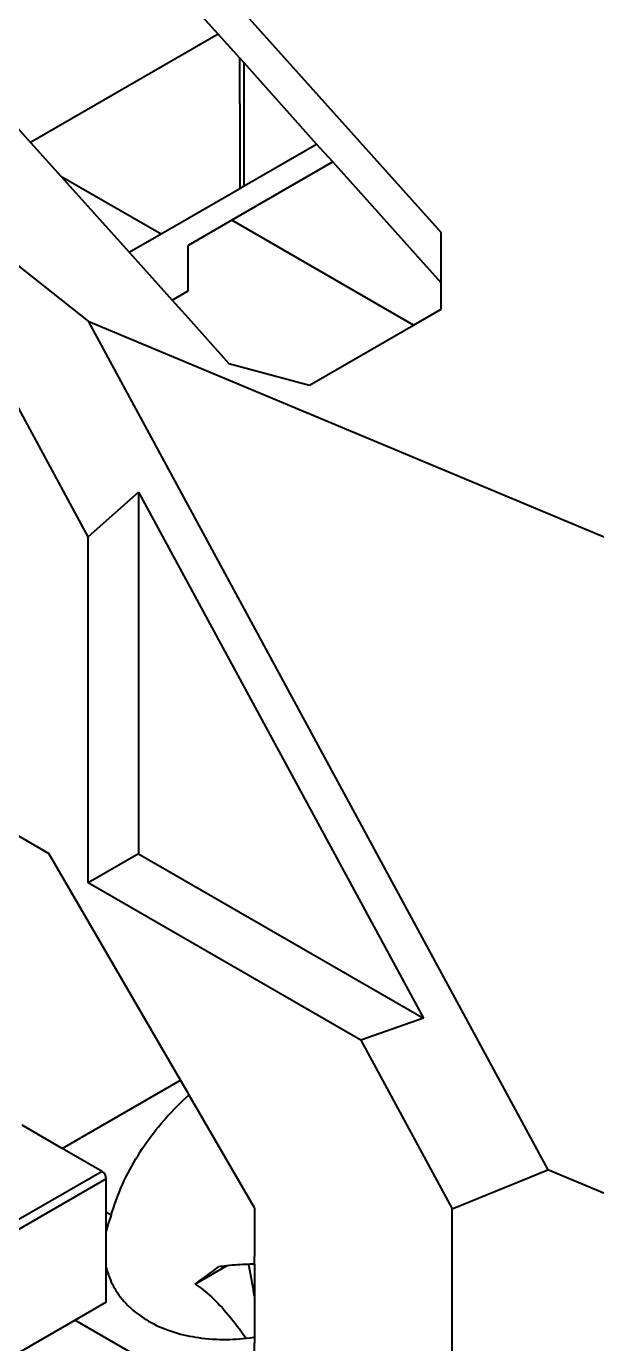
# Model space of a CAD drawing. Header units: millimetres. Extents: x 15 to 415, y 5 to 292.
# Drawn here: x 353.32 to 358.13, y 124.18 to 135.28 of the extents above; entities that cross this region are included whole.
import ezdxf

# ---------------------------------------------------------------- set-up
doc = ezdxf.new("R2010")
doc.units = ezdxf.units.MM
doc.layers.add('Geometries', color=7, linetype='Continuous')

msp = doc.modelspace()

# ---------------------------------------------------------------- linework, layer by layer
at = {"layer": 'Geometries', "linetype": 'Continuous', "lineweight": 40}
for p, q in [((356.8157, 133.5417), (354.3999, 136.2372)), ((354.9364, 135.2125), (354.4127, 135.7968)), ((354.9364, 135.2125), (353.3563, 134.3002)), ((355.118, 135.0098), (354.9364, 135.2125)), ((352.5693, 135.1784), (353.3563, 134.3002)), ((355.1181, 134.6264), (355.118, 135.0098)), ((355.1542, 134.9694), (355.118, 135.0098)), ((355.1542, 133.9328), (355.1542, 134.9694)), ((355.7665, 134.2863), (355.1542, 134.9694)), ((355.1181, 134.6264), (355.1181, 133.9119)), ((353.3563, 134.3002), (353.6108, 134.0163)), ((355.1542, 133.9328), (355.7665, 134.2863)), ((355.9021, 134.1349), (355.7665, 134.2863)), ((355.9021, 134.1349), (355.0515, 133.6438)), ((356.8157, 133.1156), (355.9021, 134.1349)), ((353.6108, 134.0163), (354.1864, 133.374)), ((353.6108, 134.0163), (354.4548, 133.529)), ((354.4548, 133.529), (355.1181, 133.9119)), ((355.1181, 133.9119), (355.1542, 133.9328)), ((355.0515, 133.6438), (354.6828, 133.4309)), ((356.5816, 132.7604), (355.0515, 133.6438)), ((354.1864, 133.374), (354.4548, 133.529)), ((356.8157, 133.1156), (356.8157, 133.5417)), ((354.1864, 133.374), (354.5481, 132.9704)), ((354.6828, 133.0482), (354.6828, 133.4309)), ((353.8421, 130.9756), (352.5733, 133.3184)), ((353.2446, 133.2652), (353.8418, 132.7941)), ((356.8157, 132.8956), (356.8157, 133.1156)), ((354.5481, 132.9704), (354.6828, 133.0482)), ((354.5481, 132.9704), (354.6828, 132.8202)), ((356.5816, 132.7604), (356.8157, 132.8956)), ((353.8418, 132.7941), (360.9031, 129.839)), ((353.8418, 132.7941), (357.7154, 125.6414)), ((354.6828, 132.8202), (355.026, 132.4372)), ((355.705, 132.2544), (356.5816, 132.7604)), ((355.026, 132.4372), (355.705, 132.2544)), ((354.2663, 131.3538), (353.8421, 130.9756)), ((354.2663, 131.3538), (356.6681, 126.9187)), ((354.2663, 131.3538), (354.2663, 128.3054)), ((353.8421, 128.0604), (353.8421, 130.9756)), ((351.8091, 129.2892), (353.5095, 128.3075)), ((354.6182, 126.3981), (353.5095, 128.3075)), ((354.2663, 128.3054), (353.8421, 128.0604)), ((354.2663, 128.3054), (356.6681, 126.9187)), ((356.1389, 126.7343), (353.8421, 128.0604)), ((356.6681, 126.9187), (356.1389, 126.7343)), ((356.1389, 126.7343), (356.9092, 125.312)), ((353.6214, 125.8226), (354.6182, 126.3981)), ((354.6828, 126.287), (354.6182, 126.3981)), ((354.6913, 126.2723), (354.6828, 126.287)), ((355.2428, 125.3226), (354.6913, 126.2723)), ((353.6214, 125.8226), (353.2838, 126.0176)), ((353.958, 125.6283), (353.6214, 125.8226)), ((353.958, 125.6283), (345.3835, 120.6778)), ((353.9934, 125.567), (345.3835, 120.5961)), ((353.9934, 125.2826), (353.9934, 125.567)), ((356.9092, 125.312), (357.7154, 125.6414)), ((358.1908, 125.4424), (357.7154, 125.6414)), ((353.9934, 125.1235), (353.9934, 125.2826)), ((354.0352, 125.2585), (353.9934, 125.2826)), ((355.2428, 125.3226), (355.2428, 125.1802)), ((356.9092, 117.038), (356.9092, 125.312)), ((353.9934, 124.8201), (353.9934, 125.1235)), ((355.2428, 125.1802), (355.2428, 124.9678)), ((355.2428, 124.9678), (355.2428, 124.9126)), ((355.2428, 124.8461), (355.2428, 124.9126)), ((353.9934, 124.5268), (353.9934, 124.8201)), ((355.0089, 124.8327), (354.7424, 124.6789)), ((355.1909, 124.8453), (355.2334, 124.623)), ((355.2428, 124.8412), (355.2401, 124.8461)), ((355.2428, 124.8461), (355.2428, 124.8412)), ((355.2428, 124.8412), (355.2428, 124.623)), ((355.2428, 124.5738), (355.2334, 124.623)), ((355.2428, 124.623), (355.2428, 124.5738)), ((355.2428, 124.5738), (355.2428, 124.5377)), ((353.9934, 124.5268), (353.731, 124.3753)), ((355.2428, 124.5377), (355.2428, 124.3901)), ((353.731, 124.3753), (352.915, 123.9042)), ((353.731, 124.3753), (355.2428, 123.5025)), ((355.2428, 124.3901), (355.2428, 124.2318)), ((355.2428, 124.2318), (355.2428, 124.1816)), ((355.2428, 124.1144), (355.2428, 124.1816))]:
    msp.add_line(p, q, dxfattribs=at)
at = {"layer": 'Geometries', "linetype": 'Continuous', "lineweight": 40, "flags": 128}
for points in [[(354.3498, 125.895), (354.3702, 125.9228), (354.3911, 125.9504), (354.4126, 125.978), (354.4347, 126.0054), (354.4573, 126.0327), (354.4805, 126.0598), (354.4916, 126.0724)], [(354.2999, 125.823), (354.3162, 125.8472), (354.3328, 125.8712), (354.3498, 125.895)], [(354.0352, 125.2585), (354.0439, 125.2882), (354.0532, 125.318), (354.0631, 125.3479), (354.0736, 125.3778), (354.0847, 125.4078), (354.0964, 125.4378), (354.108, 125.4661), (354.12, 125.4943), (354.1326, 125.5225), (354.1457, 125.5507), (354.1592, 125.5788), (354.1749, 125.61), (354.1911, 125.6411), (354.2079, 125.672), (354.2253, 125.7027), (354.2432, 125.7331), (354.2616, 125.7634), (354.2805, 125.7934), (354.2999, 125.823)], [(354.0352, 125.2585), (354.0262, 125.2354), (354.018, 125.2121), (354.0104, 125.1887), (354.0035, 125.1651), (353.9974, 125.1414), (353.9933, 125.1235)], [(353.9933, 124.8201), (353.994, 124.8173), (353.9996, 124.7956), (354.0018, 124.7875)], [(354.0018, 124.7875), (354.0059, 124.7741), (354.013, 124.7528), (354.0201, 124.7337), (354.0278, 124.7148), (354.0361, 124.6961), (354.045, 124.6777), (354.0545, 124.6596), (354.0646, 124.6417), (354.0753, 124.6241), (354.0876, 124.6051), (354.1007, 124.5865), (354.1144, 124.5682), (354.1287, 124.5504), (354.1436, 124.533), (354.1577, 124.5175), (354.1723, 124.5024), (354.1867, 124.4882)], [(354.7424, 124.6789), (354.7593, 124.6677), (354.7763, 124.6558), (354.7934, 124.6432), (354.8107, 124.6299), (354.828, 124.6159), (354.8452, 124.6015), (354.8624, 124.5864), (354.8797, 124.5706), (354.8971, 124.5542), (354.915, 124.5367), (354.9329, 124.5186), (354.9509, 124.4998), (354.969, 124.4803), (354.9871, 124.4601), (355.0053, 124.4393), (355.0236, 124.4178), (355.0419, 124.3957), (355.0602, 124.3729), (355.0786, 124.3495), (355.097, 124.3255), (355.1154, 124.3009), (355.1338, 124.2756), (355.1522, 124.2498), (355.1712, 124.2226)], [(354.1867, 124.4882), (354.1873, 124.4877), (354.188, 124.487)], [(354.188, 124.487), (354.2028, 124.4733), (354.2187, 124.4593), (354.235, 124.4457), (354.2517, 124.4325), (354.2705, 124.4184), (354.2897, 124.4048), (354.3094, 124.3917), (354.3294, 124.3791), (354.3498, 124.367), (354.3719, 124.3546), (354.3948, 124.3426), (354.4182, 124.331), (354.4424, 124.3199), (354.4671, 124.3092), (354.4925, 124.299), (354.517, 124.2899), (354.542, 124.2812), (354.5675, 124.2729), (354.5936, 124.2652), (354.6201, 124.2579), (354.6445, 124.2517), (354.6694, 124.246), (354.6827, 124.2431)], [(354.6827, 124.2431), (354.6946, 124.2407), (354.7201, 124.2358), (354.746, 124.2314), (354.7721, 124.2274), (354.7985, 124.2239), (354.8279, 124.2206), (354.8575, 124.2178), (354.8874, 124.2156), (354.9176, 124.214), (354.9254, 124.2137)], [(355.0344, 124.2132), (355.0597, 124.2141), (355.0879, 124.2155), (355.1161, 124.2174), (355.1443, 124.2198), (355.1712, 124.2226)], [(355.1712, 124.2226), (355.1754, 124.223), (355.2064, 124.2267), (355.2374, 124.231), (355.2428, 124.2318)], [(354.9254, 124.2137), (354.948, 124.213), (354.9757, 124.2125), (355.0036, 124.2126), (355.0316, 124.2131), (355.0344, 124.2132)]]:
    msp.add_lwpolyline(points, dxfattribs=at)
at = {"layer": 'Geometries', "linetype": 'Continuous', "lineweight": 40}
msp.add_arc((356.2112, 124.5551), 2.2933, 131.51124, 138.57696, dxfattribs=at)
for centre, major_axis, ratio, start_param, end_param in [((353.958, 125.5875), (0.025, -0.0433), 0.5773503, 0.7853982, 2.3561945), ((355.2514, 125.3875), (1.2653, 1.0821), 0.1449686, 4.1784524, 4.340679), ((355.2514, 124.11), (1.275, 0), 0.5773503, 1.7621472, 1.8191604), ((355.2514, 124.11), (1.275, 0), 0.5773503, 1.6182169, 1.7621472), ((355.2514, 124.11), (1.275, 0), 0.5773503, 1.5796034, 1.6182169), ((355.2514, 124.11), (1.275, 0), 0.5773503, 1.5775296, 1.5796034)]:
    msp.add_ellipse(centre, major_axis=major_axis, ratio=ratio, start_param=start_param, end_param=end_param, dxfattribs=at)

doc.saveas('drawing.dxf')
